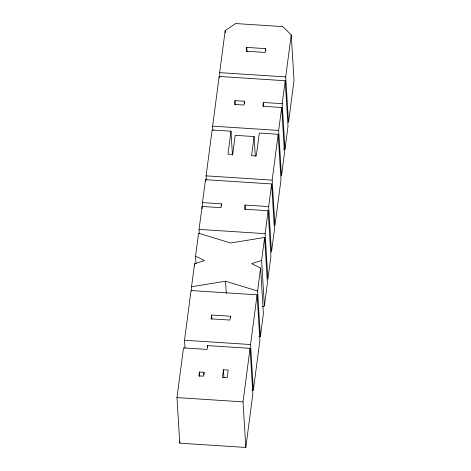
<?xml version="1.0" encoding="UTF-8"?>
<svg xmlns="http://www.w3.org/2000/svg" width="471" height="471" viewBox="0 0 471 471"><rect width="100%" height="100%" fill="white"/><g stroke="black" fill="none" stroke-linecap="round" stroke-linejoin="round"><path stroke-width="0.71" d="M202.713 206.233L202.489 202.612L205.503 179.675L271.649 183.955L274.44 229.536L271.467 252.168L268.682 206.586L271.649 183.955M176.978 397.595L183.507 347.898L207.099 349.423L207.599 345.602L250.06 348.346L252.85 393.927L245.821 447.45L179.769 443.176L176.978 397.595L243.03 401.869L245.821 447.45M184.997 348.21L184.508 340.25L191.038 290.548L257.089 294.822L259.88 340.403L253.351 390.106L251.885 390.012M191.803 291.066L191.538 286.727L194.552 263.789L204.491 260.575L195.553 256.142L198.568 233.204L230.59 242.989L264.625 237.478L267.41 283.059L264.396 305.997L262.412 306.639M199.333 233.722L199.068 229.383L202.083 206.445L220.958 207.664L221.458 203.843L202.489 202.612M206.363 180.199L206.098 175.86L212.127 129.984L230.996 131.203L232.456 155.083M212.892 130.502L212.627 126.163L219.156 76.461L285.208 80.735L287.999 126.316L284.984 149.254L283.53 149.16M219.88 76.255L219.657 72.64L225.179 30.586L235.618 23.55L282.8 26.606L291.231 34.86L294.022 80.441L288.499 122.495L285.709 76.914L291.231 34.86M179.769 443.176L179.957 441.733M199.368 372.055L198.862 375.876L203.49 376.176L203.99 372.355L199.368 372.055L199.633 376.394M230.996 131.203L227.988 154.141L232.703 154.447L235.212 135.336L254.087 136.555L255.282 156.089M235.017 100.623L234.511 104.444L243.949 105.057L244.449 101.23L235.017 100.623L235.282 104.962M211.614 315.017L211.114 318.838L229.983 320.062L230.49 316.235L211.614 315.017L211.879 319.356M246.763 47.406L246.262 51.227L265.132 52.446L265.632 48.625L246.763 47.406L247.028 51.745M223.46 369.759L222.453 377.406L227.175 377.713L228.176 370.065L223.46 369.759L223.943 377.718M268.682 206.586L245.091 205.062L244.549 209.195L268.14 210.72L270.925 256.301L267.911 279.238L265.126 233.657L268.14 210.72M254.087 136.555L251.579 155.671L256.295 155.978L259.309 133.034L278.178 134.259L280.969 179.84L274.94 225.715L272.156 180.134L278.178 134.259M284.984 149.254L282.194 103.673L263.324 102.454L262.824 106.275L281.693 107.494L284.484 153.075L281.47 176.019L278.679 130.438L281.693 107.494M243.03 401.869L250.06 348.346M253.351 390.106L250.566 344.525L257.089 294.822M258.991 336.159L260.381 336.582L257.596 291.001L260.604 268.064L251.673 263.63L261.611 260.416L264.625 237.478M282.194 103.673L285.208 80.735M260.381 336.582L263.395 313.645L260.604 268.064M191.538 286.727L225.568 281.216L257.596 291.001M219.657 72.64L285.709 76.914M212.627 126.163L278.679 130.438M206.098 175.86L272.156 180.134M199.068 229.383L265.126 233.657M184.508 340.25L250.566 344.525M265.632 48.625L265.768 50.797M263.324 102.454L263.589 106.793M261.611 260.416L264.396 305.997M244.449 101.23L244.584 103.402M245.091 205.062L245.356 209.407M225.179 30.586L225.315 32.758M219.156 76.461L219.245 77.909M230.49 316.235L230.578 317.684M221.458 203.843L221.588 206.015M225.568 281.216L226.321 293.515M205.503 179.675L205.591 181.123M202.083 206.445L202.218 208.618M207.599 345.602L207.687 347.045M203.99 372.355L204.12 374.527M195.553 256.142L196.001 263.377M194.552 263.789L194.682 265.962"/></g></svg>
